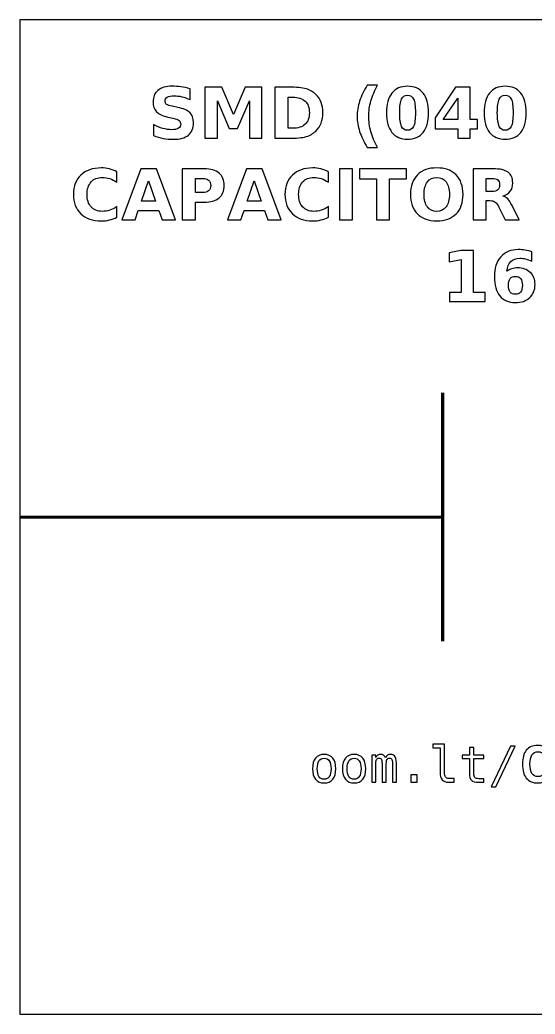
# Model space of a CAD drawing. Header units: centimetres. Extents: x -11.5 to -9.5, y -15.85 to -13.85.
# Drawn here: x -11.5 to -10.464, y -15.85 to -13.85 of the extents above; entities that cross this region are included whole.
import ezdxf

# ---------------------------------------------------------------- set-up
doc = ezdxf.new("R2010")
doc.units = ezdxf.units.CM
doc.header["$MEASUREMENT"] = 0
doc.layers.add('Layer 1', color=7, linetype='Continuous')

msp = doc.modelspace()

# ---------------------------------------------------------------- linework, layer by layer
at = {"layer": 'Layer 1', "color": 7}
msp.add_open_spline([(-11.5, -13.85), (-11.5, -13.85), (-9.5, -13.85), (-9.5, -13.85), (-9.5, -13.85), (-9.5, -13.85), (-9.5, -15.85), (-9.5, -15.85), (-9.5, -15.85), (-9.5, -15.85), (-11.5, -15.85), (-11.5, -15.85), (-11.5, -15.85), (-11.5, -15.85), (-11.5, -13.85), (-11.5, -13.85)], degree=3, knots=[0, 0, 0, 0, 0.25, 0.25, 0.25, 0.25, 0.5, 0.5, 0.5, 0.5, 0.75, 0.75, 0.75, 0.75, 1, 1, 1, 1], dxfattribs=at)
at = {"layer": 'Layer 1', "color": 250}
for points, knots in [([(-11.1578, -13.98859), (-11.1578, -13.98859), (-11.1578, -14.01034), (-11.1578, -14.01034), (-11.1578, -14.01034), (-11.16345, -14.00782), (-11.16897, -14.00592), (-11.17433, -14.00463), (-11.17433, -14.00463), (-11.17972, -14.00333), (-11.1848, -14.0027), (-11.18957, -14.0027), (-11.18957, -14.0027), (-11.1959, -14.0027), (-11.2006, -14.00357), (-11.20364, -14.00531), (-11.20364, -14.00531), (-11.20667, -14.00707), (-11.20818, -14.00978), (-11.20818, -14.01345), (-11.20818, -14.01345), (-11.20818, -14.0162), (-11.20717, -14.01836), (-11.20512, -14.01989), (-11.20512, -14.01989), (-11.20307, -14.02142), (-11.19936, -14.02276), (-11.19397, -14.02386), (-11.19397, -14.02386), (-11.19397, -14.02386), (-11.18268, -14.02612), (-11.18268, -14.02612), (-11.18268, -14.02612), (-11.17123, -14.02843), (-11.16312, -14.03191), (-11.1583, -14.03661), (-11.1583, -14.03661), (-11.15347, -14.04129), (-11.15105, -14.04795), (-11.15105, -14.05658), (-11.15105, -14.05658), (-11.15105, -14.06794), (-11.15441, -14.07638), (-11.16114, -14.08191), (-11.16114, -14.08191), (-11.16787, -14.08743), (-11.17814, -14.09021), (-11.19197, -14.09021), (-11.19197, -14.09021), (-11.19851, -14.09021), (-11.20505, -14.0896), (-11.21161, -14.08835), (-11.21161, -14.08835), (-11.21817, -14.0871), (-11.22476, -14.08527), (-11.23132, -14.08285), (-11.23132, -14.08285), (-11.23132, -14.08285), (-11.23132, -14.06046), (-11.23132, -14.06046), (-11.23132, -14.06046), (-11.22476, -14.06394), (-11.21841, -14.06657), (-11.21227, -14.06834), (-11.21227, -14.06834), (-11.20613, -14.0701), (-11.20023, -14.07099), (-11.19454, -14.07099), (-11.19454, -14.07099), (-11.18875, -14.07099), (-11.18431, -14.07003), (-11.18123, -14.0681), (-11.18123, -14.0681), (-11.17814, -14.06617), (-11.17662, -14.06342), (-11.17662, -14.05982), (-11.17662, -14.05982), (-11.17662, -14.05662), (-11.17765, -14.05413), (-11.17974, -14.05239), (-11.17974, -14.05239), (-11.18184, -14.05065), (-11.186, -14.04908), (-11.19226, -14.04771), (-11.19226, -14.04771), (-11.19226, -14.04771), (-11.20253, -14.04543), (-11.20253, -14.04543), (-11.20253, -14.04543), (-11.21281, -14.04322), (-11.22034, -14.03972), (-11.22509, -14.03489), (-11.22509, -14.03489), (-11.22984, -14.03007), (-11.23221, -14.02356), (-11.23221, -14.0154), (-11.23221, -14.0154), (-11.23221, -14.00514), (-11.2289, -13.99726), (-11.22229, -13.99176), (-11.22229, -13.99176), (-11.21568, -13.98623), (-11.20618, -13.98348), (-11.19376, -13.98348), (-11.19376, -13.98348), (-11.18812, -13.98348), (-11.18231, -13.98391), (-11.17633, -13.98475), (-11.17633, -13.98475), (-11.17036, -13.9856), (-11.16418, -13.98687), (-11.1578, -13.98859)], [0, 0, 0, 0, 0.0357143, 0.0357143, 0.0357143, 0.0357143, 0.0714286, 0.0714286, 0.0714286, 0.0714286, 0.1071429, 0.1071429, 0.1071429, 0.1071429, 0.1428571, 0.1428571, 0.1428571, 0.1428571, 0.1785714, 0.1785714, 0.1785714, 0.1785714, 0.2142857, 0.2142857, 0.2142857, 0.2142857, 0.25, 0.25, 0.25, 0.25, 0.2857143, 0.2857143, 0.2857143, 0.2857143, 0.3214286, 0.3214286, 0.3214286, 0.3214286, 0.3571429, 0.3571429, 0.3571429, 0.3571429, 0.3928571, 0.3928571, 0.3928571, 0.3928571, 0.4285714, 0.4285714, 0.4285714, 0.4285714, 0.4642857, 0.4642857, 0.4642857, 0.4642857, 0.5, 0.5, 0.5, 0.5, 0.5357143, 0.5357143, 0.5357143, 0.5357143, 0.5714286, 0.5714286, 0.5714286, 0.5714286, 0.6071429, 0.6071429, 0.6071429, 0.6071429, 0.6428571, 0.6428571, 0.6428571, 0.6428571, 0.6785714, 0.6785714, 0.6785714, 0.6785714, 0.7142857, 0.7142857, 0.7142857, 0.7142857, 0.75, 0.75, 0.75, 0.75, 0.7857143, 0.7857143, 0.7857143, 0.7857143, 0.8214286, 0.8214286, 0.8214286, 0.8214286, 0.8571429, 0.8571429, 0.8571429, 0.8571429, 0.8928571, 0.8928571, 0.8928571, 0.8928571, 0.9285714, 0.9285714, 0.9285714, 0.9285714, 0.9642857, 0.9642857, 0.9642857, 0.9642857, 1, 1, 1, 1]), ([(-11.12777, -13.98534), (-11.12777, -13.98534), (-11.09402, -13.98534), (-11.09402, -13.98534), (-11.09402, -13.98534), (-11.09402, -13.98534), (-11.07057, -14.0404), (-11.07057, -14.0404), (-11.07057, -14.0404), (-11.07057, -14.0404), (-11.04701, -13.98534), (-11.04701, -13.98534), (-11.04701, -13.98534), (-11.04701, -13.98534), (-11.01333, -13.98534), (-11.01333, -13.98534), (-11.01333, -13.98534), (-11.01333, -13.98534), (-11.01333, -14.08821), (-11.01333, -14.08821), (-11.01333, -14.08821), (-11.01333, -14.08821), (-11.0384, -14.08821), (-11.0384, -14.08821), (-11.0384, -14.08821), (-11.0384, -14.08821), (-11.0384, -14.01297), (-11.0384, -14.01297), (-11.0384, -14.01297), (-11.0384, -14.01297), (-11.06211, -14.06843), (-11.06211, -14.06843), (-11.06211, -14.06843), (-11.06211, -14.06843), (-11.07892, -14.06843), (-11.07892, -14.06843), (-11.07892, -14.06843), (-11.07892, -14.06843), (-11.10263, -14.01297), (-11.10263, -14.01297), (-11.10263, -14.01297), (-11.10263, -14.01297), (-11.10263, -14.08821), (-11.10263, -14.08821), (-11.10263, -14.08821), (-11.10263, -14.08821), (-11.12777, -14.08821), (-11.12777, -14.08821), (-11.12777, -14.08821), (-11.12777, -14.08821), (-11.12777, -13.98534), (-11.12777, -13.98534)], [0, 0, 0, 0, 0.0769231, 0.0769231, 0.0769231, 0.0769231, 0.1538462, 0.1538462, 0.1538462, 0.1538462, 0.2307692, 0.2307692, 0.2307692, 0.2307692, 0.3076923, 0.3076923, 0.3076923, 0.3076923, 0.3846154, 0.3846154, 0.3846154, 0.3846154, 0.4615385, 0.4615385, 0.4615385, 0.4615385, 0.5384615, 0.5384615, 0.5384615, 0.5384615, 0.6153846, 0.6153846, 0.6153846, 0.6153846, 0.6923077, 0.6923077, 0.6923077, 0.6923077, 0.7692308, 0.7692308, 0.7692308, 0.7692308, 0.8461538, 0.8461538, 0.8461538, 0.8461538, 0.9230769, 0.9230769, 0.9230769, 0.9230769, 1, 1, 1, 1]), ([(-10.98734, -13.98534), (-10.98734, -13.98534), (-10.95935, -13.98534), (-10.95935, -13.98534), (-10.95935, -13.98534), (-10.94374, -13.98534), (-10.93212, -13.98645), (-10.92448, -13.98868), (-10.92448, -13.98868), (-10.91683, -13.99091), (-10.91027, -13.99468), (-10.90479, -14.00002), (-10.90479, -14.00002), (-10.89997, -14.00465), (-10.8964, -14.01001), (-10.89404, -14.01608), (-10.89404, -14.01608), (-10.89172, -14.02212), (-10.89054, -14.02899), (-10.89054, -14.03668), (-10.89054, -14.03668), (-10.89054, -14.04444), (-10.89172, -14.05136), (-10.89404, -14.05745), (-10.89404, -14.05745), (-10.8964, -14.06354), (-10.89997, -14.0689), (-10.90479, -14.07353), (-10.90479, -14.07353), (-10.91032, -14.07887), (-10.91693, -14.08264), (-10.92464, -14.08487), (-10.92464, -14.08487), (-10.93236, -14.0871), (-10.94393, -14.08821), (-10.95935, -14.08821), (-10.95935, -14.08821), (-10.95935, -14.08821), (-10.98734, -14.08821), (-10.98734, -14.08821), (-10.98734, -14.08821), (-10.98734, -14.08821), (-10.98734, -13.98534), (-10.98734, -13.98534)], [0, 0, 0, 0, 0.0909091, 0.0909091, 0.0909091, 0.0909091, 0.1818182, 0.1818182, 0.1818182, 0.1818182, 0.2727273, 0.2727273, 0.2727273, 0.2727273, 0.3636364, 0.3636364, 0.3636364, 0.3636364, 0.4545455, 0.4545455, 0.4545455, 0.4545455, 0.5454545, 0.5454545, 0.5454545, 0.5454545, 0.6363636, 0.6363636, 0.6363636, 0.6363636, 0.7272727, 0.7272727, 0.7272727, 0.7272727, 0.8181818, 0.8181818, 0.8181818, 0.8181818, 0.9090909, 0.9090909, 0.9090909, 0.9090909, 1, 1, 1, 1]), ([(-10.78085, -14.10681), (-10.78085, -14.10681), (-10.80131, -14.10681), (-10.80131, -14.10681), (-10.80131, -14.10681), (-10.80834, -14.09548), (-10.81354, -14.08468), (-10.81688, -14.07445), (-10.81688, -14.07445), (-10.82024, -14.06424), (-10.82191, -14.05411), (-10.82191, -14.04404), (-10.82191, -14.04404), (-10.82191, -14.03398), (-10.82022, -14.02379), (-10.81686, -14.01349), (-10.81686, -14.01349), (-10.81347, -14.00317), (-10.8083, -13.9924), (-10.80131, -13.98113), (-10.80131, -13.98113), (-10.80131, -13.98113), (-10.78085, -13.98113), (-10.78085, -13.98113), (-10.78085, -13.98113), (-10.78673, -13.99202), (-10.79113, -14.00267), (-10.79407, -14.01307), (-10.79407, -14.01307), (-10.79701, -14.02346), (-10.79849, -14.03374), (-10.79849, -14.0439), (-10.79849, -14.0439), (-10.79849, -14.05406), (-10.79703, -14.06434), (-10.79412, -14.07478), (-10.79412, -14.07478), (-10.7912, -14.0852), (-10.78678, -14.09588), (-10.78085, -14.10681)], [0, 0, 0, 0, 0.1, 0.1, 0.1, 0.1, 0.2, 0.2, 0.2, 0.2, 0.3, 0.3, 0.3, 0.3, 0.4, 0.4, 0.4, 0.4, 0.5, 0.5, 0.5, 0.5, 0.6, 0.6, 0.6, 0.6, 0.7, 0.7, 0.7, 0.7, 0.8, 0.8, 0.8, 0.8, 0.9, 0.9, 0.9, 0.9, 1, 1, 1, 1]), ([(-10.67812, -14.03687), (-10.67812, -14.05392), (-10.68179, -14.06707), (-10.68915, -14.07633), (-10.68915, -14.07633), (-10.69649, -14.08558), (-10.70693, -14.09021), (-10.72043, -14.09021), (-10.72043, -14.09021), (-10.73398, -14.09021), (-10.74444, -14.08558), (-10.75178, -14.07633), (-10.75178, -14.07633), (-10.75914, -14.06707), (-10.76281, -14.05392), (-10.76281, -14.03687), (-10.76281, -14.03687), (-10.76281, -14.0198), (-10.75914, -14.00662), (-10.75178, -13.99736), (-10.75178, -13.99736), (-10.74444, -13.98812), (-10.73398, -13.98348), (-10.72043, -13.98348), (-10.72043, -13.98348), (-10.70693, -13.98348), (-10.69649, -13.98812), (-10.68915, -13.99736), (-10.68915, -13.99736), (-10.68179, -14.00662), (-10.67812, -14.0198), (-10.67812, -14.03687)], [0, 0, 0, 0, 0.125, 0.125, 0.125, 0.125, 0.25, 0.25, 0.25, 0.25, 0.375, 0.375, 0.375, 0.375, 0.5, 0.5, 0.5, 0.5, 0.625, 0.625, 0.625, 0.625, 0.75, 0.75, 0.75, 0.75, 0.875, 0.875, 0.875, 0.875, 1, 1, 1, 1]), ([(-10.62382, -13.98534), (-10.62382, -13.98534), (-10.59432, -13.98534), (-10.59432, -13.98534), (-10.59432, -13.98534), (-10.59432, -13.98534), (-10.59432, -14.05025), (-10.59432, -14.05025), (-10.59432, -14.05025), (-10.59432, -14.05025), (-10.57965, -14.05025), (-10.57965, -14.05025), (-10.57965, -14.05025), (-10.57965, -14.05025), (-10.57965, -14.06947), (-10.57965, -14.06947), (-10.57965, -14.06947), (-10.57965, -14.06947), (-10.59432, -14.06947), (-10.59432, -14.06947), (-10.59432, -14.06947), (-10.59432, -14.06947), (-10.59432, -14.08821), (-10.59432, -14.08821), (-10.59432, -14.08821), (-10.59432, -14.08821), (-10.61939, -14.08821), (-10.61939, -14.08821), (-10.61939, -14.08821), (-10.61939, -14.08821), (-10.61939, -14.06947), (-10.61939, -14.06947), (-10.61939, -14.06947), (-10.61939, -14.06947), (-10.66502, -14.06947), (-10.66502, -14.06947), (-10.66502, -14.06947), (-10.66502, -14.06947), (-10.66502, -14.04672), (-10.66502, -14.04672), (-10.66502, -14.04672), (-10.66502, -14.04672), (-10.62382, -13.98534), (-10.62382, -13.98534)], [0, 0, 0, 0, 0.0909091, 0.0909091, 0.0909091, 0.0909091, 0.1818182, 0.1818182, 0.1818182, 0.1818182, 0.2727273, 0.2727273, 0.2727273, 0.2727273, 0.3636364, 0.3636364, 0.3636364, 0.3636364, 0.4545455, 0.4545455, 0.4545455, 0.4545455, 0.5454545, 0.5454545, 0.5454545, 0.5454545, 0.6363636, 0.6363636, 0.6363636, 0.6363636, 0.7272727, 0.7272727, 0.7272727, 0.7272727, 0.8181818, 0.8181818, 0.8181818, 0.8181818, 0.9090909, 0.9090909, 0.9090909, 0.9090909, 1, 1, 1, 1]), ([(-10.48174, -14.03687), (-10.48174, -14.05392), (-10.48541, -14.06707), (-10.49277, -14.07633), (-10.49277, -14.07633), (-10.50011, -14.08558), (-10.51055, -14.09021), (-10.52405, -14.09021), (-10.52405, -14.09021), (-10.5376, -14.09021), (-10.54806, -14.08558), (-10.5554, -14.07633), (-10.5554, -14.07633), (-10.56276, -14.06707), (-10.56643, -14.05392), (-10.56643, -14.03687), (-10.56643, -14.03687), (-10.56643, -14.0198), (-10.56276, -14.00662), (-10.5554, -13.99736), (-10.5554, -13.99736), (-10.54806, -13.98812), (-10.5376, -13.98348), (-10.52405, -13.98348), (-10.52405, -13.98348), (-10.51055, -13.98348), (-10.50011, -13.98812), (-10.49277, -13.99736), (-10.49277, -13.99736), (-10.48541, -14.00662), (-10.48174, -14.0198), (-10.48174, -14.03687)], [0, 0, 0, 0, 0.125, 0.125, 0.125, 0.125, 0.25, 0.25, 0.25, 0.25, 0.375, 0.375, 0.375, 0.375, 0.5, 0.5, 0.5, 0.5, 0.625, 0.625, 0.625, 0.625, 0.75, 0.75, 0.75, 0.75, 0.875, 0.875, 0.875, 0.875, 1, 1, 1, 1]), ([(-10.96081, -14.0054), (-10.96081, -14.0054), (-10.96081, -14.06815), (-10.96081, -14.06815), (-10.96081, -14.06815), (-10.96081, -14.06815), (-10.95131, -14.06815), (-10.95131, -14.06815), (-10.95131, -14.06815), (-10.94047, -14.06815), (-10.93219, -14.06547), (-10.92648, -14.06008), (-10.92648, -14.06008), (-10.92076, -14.05472), (-10.91789, -14.04691), (-10.91789, -14.03668), (-10.91789, -14.03668), (-10.91789, -14.02647), (-10.92074, -14.01871), (-10.92643, -14.0134), (-10.92643, -14.0134), (-10.93212, -14.00806), (-10.94042, -14.0054), (-10.95131, -14.0054), (-10.95131, -14.0054), (-10.95131, -14.0054), (-10.96081, -14.0054), (-10.96081, -14.0054)], [0, 0, 0, 0, 0.1428571, 0.1428571, 0.1428571, 0.1428571, 0.2857143, 0.2857143, 0.2857143, 0.2857143, 0.4285714, 0.4285714, 0.4285714, 0.4285714, 0.5714286, 0.5714286, 0.5714286, 0.5714286, 0.7142857, 0.7142857, 0.7142857, 0.7142857, 0.8571429, 0.8571429, 0.8571429, 0.8571429, 1, 1, 1, 1]), ([(-10.70465, -14.03668), (-10.70465, -14.02382), (-10.70585, -14.01476), (-10.70827, -14.00949), (-10.70827, -14.00949), (-10.71067, -14.00425), (-10.71474, -14.00162), (-10.72043, -14.00162), (-10.72043, -14.00162), (-10.72612, -14.00162), (-10.73019, -14.00425), (-10.73264, -14.00949), (-10.73264, -14.00949), (-10.73506, -14.01476), (-10.73628, -14.02382), (-10.73628, -14.03668), (-10.73628, -14.03668), (-10.73628, -14.04966), (-10.73506, -14.05884), (-10.73264, -14.06415), (-10.73264, -14.06415), (-10.73019, -14.06949), (-10.72612, -14.07215), (-10.72043, -14.07215), (-10.72043, -14.07215), (-10.71479, -14.07215), (-10.71074, -14.06949), (-10.70829, -14.06415), (-10.70829, -14.06415), (-10.70587, -14.05884), (-10.70465, -14.04966), (-10.70465, -14.03668)], [0, 0, 0, 0, 0.125, 0.125, 0.125, 0.125, 0.25, 0.25, 0.25, 0.25, 0.375, 0.375, 0.375, 0.375, 0.5, 0.5, 0.5, 0.5, 0.625, 0.625, 0.625, 0.625, 0.75, 0.75, 0.75, 0.75, 0.875, 0.875, 0.875, 0.875, 1, 1, 1, 1]), ([(-10.61939, -14.00719), (-10.61939, -14.00719), (-10.64849, -14.05025), (-10.64849, -14.05025), (-10.64849, -14.05025), (-10.64849, -14.05025), (-10.61939, -14.05025), (-10.61939, -14.05025), (-10.61939, -14.05025), (-10.61939, -14.05025), (-10.61939, -14.00719), (-10.61939, -14.00719)], [0, 0, 0, 0, 0.3333333, 0.3333333, 0.3333333, 0.3333333, 0.6666667, 0.6666667, 0.6666667, 0.6666667, 1, 1, 1, 1]), ([(-10.50827, -14.03668), (-10.50827, -14.02382), (-10.50947, -14.01476), (-10.51189, -14.00949), (-10.51189, -14.00949), (-10.51429, -14.00425), (-10.51836, -14.00162), (-10.52405, -14.00162), (-10.52405, -14.00162), (-10.52974, -14.00162), (-10.53381, -14.00425), (-10.53626, -14.00949), (-10.53626, -14.00949), (-10.53868, -14.01476), (-10.5399, -14.02382), (-10.5399, -14.03668), (-10.5399, -14.03668), (-10.5399, -14.04966), (-10.53868, -14.05884), (-10.53626, -14.06415), (-10.53626, -14.06415), (-10.53381, -14.06949), (-10.52974, -14.07215), (-10.52405, -14.07215), (-10.52405, -14.07215), (-10.51841, -14.07215), (-10.51436, -14.06949), (-10.51191, -14.06415), (-10.51191, -14.06415), (-10.50949, -14.05884), (-10.50827, -14.04966), (-10.50827, -14.03668)], [0, 0, 0, 0, 0.125, 0.125, 0.125, 0.125, 0.25, 0.25, 0.25, 0.25, 0.375, 0.375, 0.375, 0.375, 0.5, 0.5, 0.5, 0.5, 0.625, 0.625, 0.625, 0.625, 0.75, 0.75, 0.75, 0.75, 0.875, 0.875, 0.875, 0.875, 1, 1, 1, 1]), ([(-11.30482, -14.24682), (-11.30968, -14.24933), (-11.31476, -14.25124), (-11.32006, -14.25253), (-11.32006, -14.25253), (-11.32532, -14.25382), (-11.33085, -14.25446), (-11.33659, -14.25446), (-11.33659, -14.25446), (-11.35371, -14.25446), (-11.36728, -14.24966), (-11.3773, -14.24009), (-11.3773, -14.24009), (-11.38732, -14.23052), (-11.39233, -14.21754), (-11.39233, -14.20112), (-11.39233, -14.20112), (-11.39233, -14.18468), (-11.38732, -14.17167), (-11.3773, -14.1621), (-11.3773, -14.1621), (-11.36728, -14.15253), (-11.35371, -14.14773), (-11.33659, -14.14773), (-11.33659, -14.14773), (-11.33085, -14.14773), (-11.32532, -14.14837), (-11.32006, -14.14966), (-11.32006, -14.14966), (-11.31476, -14.15095), (-11.30968, -14.15286), (-11.30482, -14.15538), (-11.30482, -14.15538), (-11.30482, -14.15538), (-11.30482, -14.17666), (-11.30482, -14.17666), (-11.30482, -14.17666), (-11.30973, -14.1733), (-11.31458, -14.17085), (-11.31935, -14.1693), (-11.31935, -14.1693), (-11.32412, -14.16772), (-11.32916, -14.16695), (-11.33445, -14.16695), (-11.33445, -14.16695), (-11.3439, -14.16695), (-11.35136, -14.16998), (-11.35677, -14.17605), (-11.35677, -14.17605), (-11.3622, -14.18212), (-11.36491, -14.19047), (-11.36491, -14.20112), (-11.36491, -14.20112), (-11.36491, -14.21175), (-11.3622, -14.22008), (-11.35677, -14.22614), (-11.35677, -14.22614), (-11.35136, -14.23221), (-11.3439, -14.23524), (-11.33445, -14.23524), (-11.33445, -14.23524), (-11.32916, -14.23524), (-11.32412, -14.23447), (-11.31935, -14.23289), (-11.31935, -14.23289), (-11.31458, -14.23134), (-11.30973, -14.22889), (-11.30482, -14.22553), (-11.30482, -14.22553), (-11.30482, -14.22553), (-11.30482, -14.24682), (-11.30482, -14.24682)], [0, 0, 0, 0, 0.0555556, 0.0555556, 0.0555556, 0.0555556, 0.1111111, 0.1111111, 0.1111111, 0.1111111, 0.1666667, 0.1666667, 0.1666667, 0.1666667, 0.2222222, 0.2222222, 0.2222222, 0.2222222, 0.2777778, 0.2777778, 0.2777778, 0.2777778, 0.3333333, 0.3333333, 0.3333333, 0.3333333, 0.3888889, 0.3888889, 0.3888889, 0.3888889, 0.4444444, 0.4444444, 0.4444444, 0.4444444, 0.5, 0.5, 0.5, 0.5, 0.5555556, 0.5555556, 0.5555556, 0.5555556, 0.6111111, 0.6111111, 0.6111111, 0.6111111, 0.6666667, 0.6666667, 0.6666667, 0.6666667, 0.7222222, 0.7222222, 0.7222222, 0.7222222, 0.7777778, 0.7777778, 0.7777778, 0.7777778, 0.8333333, 0.8333333, 0.8333333, 0.8333333, 0.8888889, 0.8888889, 0.8888889, 0.8888889, 0.9444444, 0.9444444, 0.9444444, 0.9444444, 1, 1, 1, 1]), ([(-11.22043, -14.23374), (-11.22043, -14.23374), (-11.26192, -14.23374), (-11.26192, -14.23374), (-11.26192, -14.23374), (-11.26192, -14.23374), (-11.26846, -14.25246), (-11.26846, -14.25246), (-11.26846, -14.25246), (-11.26846, -14.25246), (-11.29513, -14.25246), (-11.29513, -14.25246), (-11.29513, -14.25246), (-11.29513, -14.25246), (-11.25703, -14.14959), (-11.25703, -14.14959), (-11.25703, -14.14959), (-11.25703, -14.14959), (-11.2254, -14.14959), (-11.2254, -14.14959), (-11.2254, -14.14959), (-11.2254, -14.14959), (-11.1873, -14.25246), (-11.1873, -14.25246), (-11.1873, -14.25246), (-11.1873, -14.25246), (-11.21397, -14.25246), (-11.21397, -14.25246), (-11.21397, -14.25246), (-11.21397, -14.25246), (-11.22043, -14.23374), (-11.22043, -14.23374)], [0, 0, 0, 0, 0.125, 0.125, 0.125, 0.125, 0.25, 0.25, 0.25, 0.25, 0.375, 0.375, 0.375, 0.375, 0.5, 0.5, 0.5, 0.5, 0.625, 0.625, 0.625, 0.625, 0.75, 0.75, 0.75, 0.75, 0.875, 0.875, 0.875, 0.875, 1, 1, 1, 1]), ([(-11.17363, -14.14959), (-11.17363, -14.14959), (-11.12961, -14.14959), (-11.12961, -14.14959), (-11.12961, -14.14959), (-11.11651, -14.14959), (-11.10646, -14.15251), (-11.09945, -14.15832), (-11.09945, -14.15832), (-11.09245, -14.16413), (-11.08894, -14.1724), (-11.08894, -14.18315), (-11.08894, -14.18315), (-11.08894, -14.19392), (-11.09245, -14.20222), (-11.09945, -14.20803), (-11.09945, -14.20803), (-11.10646, -14.21384), (-11.11651, -14.21676), (-11.12961, -14.21676), (-11.12961, -14.21676), (-11.12961, -14.21676), (-11.1471, -14.21676), (-11.1471, -14.21676), (-11.1471, -14.21676), (-11.1471, -14.21676), (-11.1471, -14.25246), (-11.1471, -14.25246), (-11.1471, -14.25246), (-11.1471, -14.25246), (-11.17363, -14.25246), (-11.17363, -14.25246), (-11.17363, -14.25246), (-11.17363, -14.25246), (-11.17363, -14.14959), (-11.17363, -14.14959)], [0, 0, 0, 0, 0.1111111, 0.1111111, 0.1111111, 0.1111111, 0.2222222, 0.2222222, 0.2222222, 0.2222222, 0.3333333, 0.3333333, 0.3333333, 0.3333333, 0.4444444, 0.4444444, 0.4444444, 0.4444444, 0.5555556, 0.5555556, 0.5555556, 0.5555556, 0.6666667, 0.6666667, 0.6666667, 0.6666667, 0.7777778, 0.7777778, 0.7777778, 0.7777778, 0.8888889, 0.8888889, 0.8888889, 0.8888889, 1, 1, 1, 1]), ([(-11.0078, -14.23374), (-11.0078, -14.23374), (-11.04929, -14.23374), (-11.04929, -14.23374), (-11.04929, -14.23374), (-11.04929, -14.23374), (-11.05583, -14.25246), (-11.05583, -14.25246), (-11.05583, -14.25246), (-11.05583, -14.25246), (-11.0825, -14.25246), (-11.0825, -14.25246), (-11.0825, -14.25246), (-11.0825, -14.25246), (-11.0444, -14.14959), (-11.0444, -14.14959), (-11.0444, -14.14959), (-11.0444, -14.14959), (-11.01277, -14.14959), (-11.01277, -14.14959), (-11.01277, -14.14959), (-11.01277, -14.14959), (-10.97467, -14.25246), (-10.97467, -14.25246), (-10.97467, -14.25246), (-10.97467, -14.25246), (-11.00134, -14.25246), (-11.00134, -14.25246), (-11.00134, -14.25246), (-11.00134, -14.25246), (-11.0078, -14.23374), (-11.0078, -14.23374)], [0, 0, 0, 0, 0.125, 0.125, 0.125, 0.125, 0.25, 0.25, 0.25, 0.25, 0.375, 0.375, 0.375, 0.375, 0.5, 0.5, 0.5, 0.5, 0.625, 0.625, 0.625, 0.625, 0.75, 0.75, 0.75, 0.75, 0.875, 0.875, 0.875, 0.875, 1, 1, 1, 1]), ([(-10.87942, -14.24682), (-10.88428, -14.24933), (-10.88936, -14.25124), (-10.89466, -14.25253), (-10.89466, -14.25253), (-10.89992, -14.25382), (-10.90545, -14.25446), (-10.91119, -14.25446), (-10.91119, -14.25446), (-10.92831, -14.25446), (-10.94188, -14.24966), (-10.9519, -14.24009), (-10.9519, -14.24009), (-10.96192, -14.23052), (-10.96693, -14.21754), (-10.96693, -14.20112), (-10.96693, -14.20112), (-10.96693, -14.18468), (-10.96192, -14.17167), (-10.9519, -14.1621), (-10.9519, -14.1621), (-10.94188, -14.15253), (-10.92831, -14.14773), (-10.91119, -14.14773), (-10.91119, -14.14773), (-10.90545, -14.14773), (-10.89992, -14.14837), (-10.89466, -14.14966), (-10.89466, -14.14966), (-10.88936, -14.15095), (-10.88428, -14.15286), (-10.87942, -14.15538), (-10.87942, -14.15538), (-10.87942, -14.15538), (-10.87942, -14.17666), (-10.87942, -14.17666), (-10.87942, -14.17666), (-10.88433, -14.1733), (-10.88918, -14.17085), (-10.89395, -14.1693), (-10.89395, -14.1693), (-10.89872, -14.16772), (-10.90376, -14.16695), (-10.90905, -14.16695), (-10.90905, -14.16695), (-10.9185, -14.16695), (-10.92596, -14.16998), (-10.93137, -14.17605), (-10.93137, -14.17605), (-10.9368, -14.18212), (-10.93951, -14.19047), (-10.93951, -14.20112), (-10.93951, -14.20112), (-10.93951, -14.21175), (-10.9368, -14.22008), (-10.93137, -14.22614), (-10.93137, -14.22614), (-10.92596, -14.23221), (-10.9185, -14.23524), (-10.90905, -14.23524), (-10.90905, -14.23524), (-10.90376, -14.23524), (-10.89872, -14.23447), (-10.89395, -14.23289), (-10.89395, -14.23289), (-10.88918, -14.23134), (-10.88433, -14.22889), (-10.87942, -14.22553), (-10.87942, -14.22553), (-10.87942, -14.22553), (-10.87942, -14.24682), (-10.87942, -14.24682)], [0, 0, 0, 0, 0.0555556, 0.0555556, 0.0555556, 0.0555556, 0.1111111, 0.1111111, 0.1111111, 0.1111111, 0.1666667, 0.1666667, 0.1666667, 0.1666667, 0.2222222, 0.2222222, 0.2222222, 0.2222222, 0.2777778, 0.2777778, 0.2777778, 0.2777778, 0.3333333, 0.3333333, 0.3333333, 0.3333333, 0.3888889, 0.3888889, 0.3888889, 0.3888889, 0.4444444, 0.4444444, 0.4444444, 0.4444444, 0.5, 0.5, 0.5, 0.5, 0.5555556, 0.5555556, 0.5555556, 0.5555556, 0.6111111, 0.6111111, 0.6111111, 0.6111111, 0.6666667, 0.6666667, 0.6666667, 0.6666667, 0.7222222, 0.7222222, 0.7222222, 0.7222222, 0.7777778, 0.7777778, 0.7777778, 0.7777778, 0.8333333, 0.8333333, 0.8333333, 0.8333333, 0.8888889, 0.8888889, 0.8888889, 0.8888889, 0.9444444, 0.9444444, 0.9444444, 0.9444444, 1, 1, 1, 1]), ([(-10.85745, -14.14959), (-10.85745, -14.14959), (-10.83092, -14.14959), (-10.83092, -14.14959), (-10.83092, -14.14959), (-10.83092, -14.14959), (-10.83092, -14.25246), (-10.83092, -14.25246), (-10.83092, -14.25246), (-10.83092, -14.25246), (-10.85745, -14.25246), (-10.85745, -14.25246), (-10.85745, -14.25246), (-10.85745, -14.25246), (-10.85745, -14.14959), (-10.85745, -14.14959)], [0, 0, 0, 0, 0.25, 0.25, 0.25, 0.25, 0.5, 0.5, 0.5, 0.5, 0.75, 0.75, 0.75, 0.75, 1, 1, 1, 1]), ([(-10.81724, -14.14959), (-10.81724, -14.14959), (-10.72244, -14.14959), (-10.72244, -14.14959), (-10.72244, -14.14959), (-10.72244, -14.14959), (-10.72244, -14.16965), (-10.72244, -14.16965), (-10.72244, -14.16965), (-10.72244, -14.16965), (-10.75654, -14.16965), (-10.75654, -14.16965), (-10.75654, -14.16965), (-10.75654, -14.16965), (-10.75654, -14.25246), (-10.75654, -14.25246), (-10.75654, -14.25246), (-10.75654, -14.25246), (-10.78307, -14.25246), (-10.78307, -14.25246), (-10.78307, -14.25246), (-10.78307, -14.25246), (-10.78307, -14.16965), (-10.78307, -14.16965), (-10.78307, -14.16965), (-10.78307, -14.16965), (-10.81724, -14.16965), (-10.81724, -14.16965), (-10.81724, -14.16965), (-10.81724, -14.16965), (-10.81724, -14.14959), (-10.81724, -14.14959)], [0, 0, 0, 0, 0.125, 0.125, 0.125, 0.125, 0.25, 0.25, 0.25, 0.25, 0.375, 0.375, 0.375, 0.375, 0.5, 0.5, 0.5, 0.5, 0.625, 0.625, 0.625, 0.625, 0.75, 0.75, 0.75, 0.75, 0.875, 0.875, 0.875, 0.875, 1, 1, 1, 1]), ([(-10.66171, -14.14773), (-10.64518, -14.14773), (-10.63222, -14.15246), (-10.62286, -14.16194), (-10.62286, -14.16194), (-10.61348, -14.17139), (-10.6088, -14.18444), (-10.6088, -14.20112), (-10.6088, -14.20112), (-10.6088, -14.21775), (-10.61348, -14.2308), (-10.62286, -14.24025), (-10.62286, -14.24025), (-10.63222, -14.24973), (-10.64518, -14.25446), (-10.66171, -14.25446), (-10.66171, -14.25446), (-10.6782, -14.25446), (-10.69113, -14.24973), (-10.70054, -14.24025), (-10.70054, -14.24025), (-10.70992, -14.2308), (-10.71463, -14.21775), (-10.71463, -14.20112), (-10.71463, -14.20112), (-10.71463, -14.18444), (-10.70992, -14.17139), (-10.70054, -14.16194), (-10.70054, -14.16194), (-10.69113, -14.15246), (-10.6782, -14.14773), (-10.66171, -14.14773)], [0, 0, 0, 0, 0.125, 0.125, 0.125, 0.125, 0.25, 0.25, 0.25, 0.25, 0.375, 0.375, 0.375, 0.375, 0.5, 0.5, 0.5, 0.5, 0.625, 0.625, 0.625, 0.625, 0.75, 0.75, 0.75, 0.75, 0.875, 0.875, 0.875, 0.875, 1, 1, 1, 1]), ([(-10.5622, -14.21354), (-10.5622, -14.21354), (-10.5622, -14.25246), (-10.5622, -14.25246), (-10.5622, -14.25246), (-10.5622, -14.25246), (-10.58873, -14.25246), (-10.58873, -14.25246), (-10.58873, -14.25246), (-10.58873, -14.25246), (-10.58873, -14.14959), (-10.58873, -14.14959), (-10.58873, -14.14959), (-10.58873, -14.14959), (-10.54821, -14.14959), (-10.54821, -14.14959), (-10.54821, -14.14959), (-10.53466, -14.14959), (-10.52471, -14.15187), (-10.51841, -14.15641), (-10.51841, -14.15641), (-10.51209, -14.16095), (-10.50893, -14.16815), (-10.50893, -14.17798), (-10.50893, -14.17798), (-10.50893, -14.18477), (-10.51058, -14.19037), (-10.51385, -14.19472), (-10.51385, -14.19472), (-10.51714, -14.1991), (-10.5221, -14.20232), (-10.52871, -14.20437), (-10.52871, -14.20437), (-10.52509, -14.20521), (-10.52182, -14.20707), (-10.51895, -14.20999), (-10.51895, -14.20999), (-10.51608, -14.2129), (-10.51319, -14.21732), (-10.51025, -14.22325), (-10.51025, -14.22325), (-10.51025, -14.22325), (-10.49583, -14.25246), (-10.49583, -14.25246), (-10.49583, -14.25246), (-10.49583, -14.25246), (-10.5241, -14.25246), (-10.5241, -14.25246), (-10.5241, -14.25246), (-10.5241, -14.25246), (-10.53664, -14.2269), (-10.53664, -14.2269), (-10.53664, -14.2269), (-10.53915, -14.22177), (-10.54172, -14.21824), (-10.54433, -14.21636), (-10.54433, -14.21636), (-10.54692, -14.21448), (-10.55037, -14.21354), (-10.5547, -14.21354), (-10.5547, -14.21354), (-10.5547, -14.21354), (-10.5622, -14.21354), (-10.5622, -14.21354)], [0, 0, 0, 0, 0.0625, 0.0625, 0.0625, 0.0625, 0.125, 0.125, 0.125, 0.125, 0.1875, 0.1875, 0.1875, 0.1875, 0.25, 0.25, 0.25, 0.25, 0.3125, 0.3125, 0.3125, 0.3125, 0.375, 0.375, 0.375, 0.375, 0.4375, 0.4375, 0.4375, 0.4375, 0.5, 0.5, 0.5, 0.5, 0.5625, 0.5625, 0.5625, 0.5625, 0.625, 0.625, 0.625, 0.625, 0.6875, 0.6875, 0.6875, 0.6875, 0.75, 0.75, 0.75, 0.75, 0.8125, 0.8125, 0.8125, 0.8125, 0.875, 0.875, 0.875, 0.875, 0.9375, 0.9375, 0.9375, 0.9375, 1, 1, 1, 1]), ([(-11.25531, -14.21464), (-11.25531, -14.21464), (-11.22711, -14.21464), (-11.22711, -14.21464), (-11.22711, -14.21464), (-11.22711, -14.21464), (-11.24118, -14.17372), (-11.24118, -14.17372), (-11.24118, -14.17372), (-11.24118, -14.17372), (-11.25531, -14.21464), (-11.25531, -14.21464)], [0, 0, 0, 0, 0.3333333, 0.3333333, 0.3333333, 0.3333333, 0.6666667, 0.6666667, 0.6666667, 0.6666667, 1, 1, 1, 1]), ([(-11.1471, -14.16881), (-11.1471, -14.16881), (-11.1471, -14.19754), (-11.1471, -14.19754), (-11.1471, -14.19754), (-11.1471, -14.19754), (-11.13243, -14.19754), (-11.13243, -14.19754), (-11.13243, -14.19754), (-11.12728, -14.19754), (-11.1233, -14.1963), (-11.1205, -14.19378), (-11.1205, -14.19378), (-11.1177, -14.19129), (-11.11629, -14.18774), (-11.11629, -14.18315), (-11.11629, -14.18315), (-11.11629, -14.17854), (-11.1177, -14.17501), (-11.1205, -14.17252), (-11.1205, -14.17252), (-11.1233, -14.17005), (-11.12728, -14.16881), (-11.13243, -14.16881), (-11.13243, -14.16881), (-11.13243, -14.16881), (-11.1471, -14.16881), (-11.1471, -14.16881)], [0, 0, 0, 0, 0.1428571, 0.1428571, 0.1428571, 0.1428571, 0.2857143, 0.2857143, 0.2857143, 0.2857143, 0.4285714, 0.4285714, 0.4285714, 0.4285714, 0.5714286, 0.5714286, 0.5714286, 0.5714286, 0.7142857, 0.7142857, 0.7142857, 0.7142857, 0.8571429, 0.8571429, 0.8571429, 0.8571429, 1, 1, 1, 1]), ([(-11.04268, -14.21464), (-11.04268, -14.21464), (-11.01448, -14.21464), (-11.01448, -14.21464), (-11.01448, -14.21464), (-11.01448, -14.21464), (-11.02855, -14.17372), (-11.02855, -14.17372), (-11.02855, -14.17372), (-11.02855, -14.17372), (-11.04268, -14.21464), (-11.04268, -14.21464)], [0, 0, 0, 0, 0.3333333, 0.3333333, 0.3333333, 0.3333333, 0.6666667, 0.6666667, 0.6666667, 0.6666667, 1, 1, 1, 1]), ([(-10.66171, -14.16695), (-10.6698, -14.16695), (-10.67606, -14.16993), (-10.68053, -14.17591), (-10.68053, -14.17591), (-10.68497, -14.18188), (-10.68721, -14.19028), (-10.68721, -14.20112), (-10.68721, -14.20112), (-10.68721, -14.21194), (-10.68497, -14.22031), (-10.68053, -14.22628), (-10.68053, -14.22628), (-10.67606, -14.23226), (-10.6698, -14.23524), (-10.66171, -14.23524), (-10.66171, -14.23524), (-10.65357, -14.23524), (-10.6473, -14.23226), (-10.64283, -14.22628), (-10.64283, -14.22628), (-10.63838, -14.22031), (-10.63615, -14.21194), (-10.63615, -14.20112), (-10.63615, -14.20112), (-10.63615, -14.19028), (-10.63838, -14.18188), (-10.64283, -14.17591), (-10.64283, -14.17591), (-10.6473, -14.16993), (-10.65357, -14.16695), (-10.66171, -14.16695)], [0, 0, 0, 0, 0.125, 0.125, 0.125, 0.125, 0.25, 0.25, 0.25, 0.25, 0.375, 0.375, 0.375, 0.375, 0.5, 0.5, 0.5, 0.5, 0.625, 0.625, 0.625, 0.625, 0.75, 0.75, 0.75, 0.75, 0.875, 0.875, 0.875, 0.875, 1, 1, 1, 1]), ([(-10.55103, -14.19522), (-10.54548, -14.19522), (-10.54148, -14.19418), (-10.53908, -14.19211), (-10.53908, -14.19211), (-10.53666, -14.19004), (-10.53546, -14.18663), (-10.53546, -14.1819), (-10.53546, -14.1819), (-10.53546, -14.17722), (-10.53666, -14.17386), (-10.53908, -14.17184), (-10.53908, -14.17184), (-10.54148, -14.16982), (-10.54548, -14.16881), (-10.55103, -14.16881), (-10.55103, -14.16881), (-10.55103, -14.16881), (-10.5622, -14.16881), (-10.5622, -14.16881), (-10.5622, -14.16881), (-10.5622, -14.16881), (-10.5622, -14.19522), (-10.5622, -14.19522), (-10.5622, -14.19522), (-10.5622, -14.19522), (-10.55103, -14.19522), (-10.55103, -14.19522)], [0, 0, 0, 0, 0.1428571, 0.1428571, 0.1428571, 0.1428571, 0.2857143, 0.2857143, 0.2857143, 0.2857143, 0.4285714, 0.4285714, 0.4285714, 0.4285714, 0.5714286, 0.5714286, 0.5714286, 0.5714286, 0.7142857, 0.7142857, 0.7142857, 0.7142857, 0.8571429, 0.8571429, 0.8571429, 0.8571429, 1, 1, 1, 1]), ([(-10.63627, -14.39839), (-10.63627, -14.39839), (-10.61284, -14.39839), (-10.61284, -14.39839), (-10.61284, -14.39839), (-10.61284, -14.39839), (-10.61284, -14.3319), (-10.61284, -14.3319), (-10.61284, -14.3319), (-10.61284, -14.3319), (-10.63688, -14.33687), (-10.63688, -14.33687), (-10.63688, -14.33687), (-10.63688, -14.33687), (-10.63688, -14.3188), (-10.63688, -14.3188), (-10.63688, -14.3188), (-10.63688, -14.3188), (-10.61298, -14.31384), (-10.61298, -14.31384), (-10.61298, -14.31384), (-10.61298, -14.31384), (-10.58777, -14.31384), (-10.58777, -14.31384), (-10.58777, -14.31384), (-10.58777, -14.31384), (-10.58777, -14.39839), (-10.58777, -14.39839), (-10.58777, -14.39839), (-10.58777, -14.39839), (-10.56435, -14.39839), (-10.56435, -14.39839), (-10.56435, -14.39839), (-10.56435, -14.39839), (-10.56435, -14.41671), (-10.56435, -14.41671), (-10.56435, -14.41671), (-10.56435, -14.41671), (-10.63627, -14.41671), (-10.63627, -14.41671), (-10.63627, -14.41671), (-10.63627, -14.41671), (-10.63627, -14.39839), (-10.63627, -14.39839)], [0, 0, 0, 0, 0.0909091, 0.0909091, 0.0909091, 0.0909091, 0.1818182, 0.1818182, 0.1818182, 0.1818182, 0.2727273, 0.2727273, 0.2727273, 0.2727273, 0.3636364, 0.3636364, 0.3636364, 0.3636364, 0.4545455, 0.4545455, 0.4545455, 0.4545455, 0.5454545, 0.5454545, 0.5454545, 0.5454545, 0.6363636, 0.6363636, 0.6363636, 0.6363636, 0.7272727, 0.7272727, 0.7272727, 0.7272727, 0.8181818, 0.8181818, 0.8181818, 0.8181818, 0.9090909, 0.9090909, 0.9090909, 0.9090909, 1, 1, 1, 1]), ([(-10.47077, -14.31652), (-10.47077, -14.31652), (-10.47077, -14.33555), (-10.47077, -14.33555), (-10.47077, -14.33555), (-10.47514, -14.33348), (-10.47923, -14.33195), (-10.48309, -14.33096), (-10.48309, -14.33096), (-10.48695, -14.32997), (-10.49073, -14.32948), (-10.4944, -14.32948), (-10.4944, -14.32948), (-10.50231, -14.32948), (-10.50844, -14.33167), (-10.51286, -14.33607), (-10.51286, -14.33607), (-10.51726, -14.34044), (-10.51985, -14.34695), (-10.52058, -14.35559), (-10.52058, -14.35559), (-10.51755, -14.35335), (-10.51425, -14.35166), (-10.51072, -14.35053), (-10.51072, -14.35053), (-10.5072, -14.3494), (-10.50334, -14.34884), (-10.49915, -14.34884), (-10.49915, -14.34884), (-10.48864, -14.34884), (-10.48015, -14.35192), (-10.47371, -14.35808), (-10.47371, -14.35808), (-10.46724, -14.36422), (-10.46402, -14.37228), (-10.46402, -14.38226), (-10.46402, -14.38226), (-10.46402, -14.39329), (-10.46762, -14.40211), (-10.47484, -14.40876), (-10.47484, -14.40876), (-10.48203, -14.41539), (-10.49172, -14.41871), (-10.50383, -14.41871), (-10.50383, -14.41871), (-10.51719, -14.41871), (-10.52754, -14.41419), (-10.53488, -14.40516), (-10.53488, -14.40516), (-10.54219, -14.39615), (-10.54586, -14.38334), (-10.54586, -14.36676), (-10.54586, -14.36676), (-10.54586, -14.34978), (-10.54158, -14.33642), (-10.53302, -14.32671), (-10.53302, -14.32671), (-10.52444, -14.31699), (-10.5127, -14.31212), (-10.49777, -14.31212), (-10.49777, -14.31212), (-10.49304, -14.31212), (-10.48845, -14.3125), (-10.48398, -14.31323), (-10.48398, -14.31323), (-10.47954, -14.31396), (-10.47514, -14.31506), (-10.47077, -14.31652)], [0, 0, 0, 0, 0.0588235, 0.0588235, 0.0588235, 0.0588235, 0.1176471, 0.1176471, 0.1176471, 0.1176471, 0.1764706, 0.1764706, 0.1764706, 0.1764706, 0.2352941, 0.2352941, 0.2352941, 0.2352941, 0.2941176, 0.2941176, 0.2941176, 0.2941176, 0.3529412, 0.3529412, 0.3529412, 0.3529412, 0.4117647, 0.4117647, 0.4117647, 0.4117647, 0.4705882, 0.4705882, 0.4705882, 0.4705882, 0.5294118, 0.5294118, 0.5294118, 0.5294118, 0.5882353, 0.5882353, 0.5882353, 0.5882353, 0.6470588, 0.6470588, 0.6470588, 0.6470588, 0.7058824, 0.7058824, 0.7058824, 0.7058824, 0.7647059, 0.7647059, 0.7647059, 0.7647059, 0.8235294, 0.8235294, 0.8235294, 0.8235294, 0.8823529, 0.8823529, 0.8823529, 0.8823529, 0.9411765, 0.9411765, 0.9411765, 0.9411765, 1, 1, 1, 1]), ([(-10.50355, -14.36593), (-10.50821, -14.36593), (-10.51169, -14.36744), (-10.51399, -14.37045), (-10.51399, -14.37045), (-10.51632, -14.37346), (-10.51747, -14.37798), (-10.51747, -14.38397), (-10.51747, -14.38397), (-10.51747, -14.38999), (-10.51632, -14.39451), (-10.51399, -14.39752), (-10.51399, -14.39752), (-10.51169, -14.40053), (-10.50821, -14.40203), (-10.50355, -14.40203), (-10.50355, -14.40203), (-10.49887, -14.40203), (-10.49537, -14.40053), (-10.49306, -14.39752), (-10.49306, -14.39752), (-10.49073, -14.39451), (-10.48958, -14.38999), (-10.48958, -14.38397), (-10.48958, -14.38397), (-10.48958, -14.37798), (-10.49073, -14.37346), (-10.49306, -14.37045), (-10.49306, -14.37045), (-10.49537, -14.36744), (-10.49887, -14.36593), (-10.50355, -14.36593)], [0, 0, 0, 0, 0.125, 0.125, 0.125, 0.125, 0.25, 0.25, 0.25, 0.25, 0.375, 0.375, 0.375, 0.375, 0.5, 0.5, 0.5, 0.5, 0.625, 0.625, 0.625, 0.625, 0.75, 0.75, 0.75, 0.75, 0.875, 0.875, 0.875, 0.875, 1, 1, 1, 1]), ([(-10.64619, -15.3638), (-10.64619, -15.36784), (-10.64545, -15.37087), (-10.64397, -15.37292), (-10.64397, -15.37292), (-10.64249, -15.37497), (-10.6403, -15.376), (-10.6374, -15.376), (-10.6374, -15.376), (-10.6374, -15.376), (-10.6269, -15.376), (-10.6269, -15.376), (-10.6269, -15.376), (-10.6269, -15.376), (-10.6269, -15.38362), (-10.6269, -15.38362), (-10.6269, -15.38362), (-10.6269, -15.38362), (-10.63827, -15.38362), (-10.63827, -15.38362), (-10.63827, -15.38362), (-10.64365, -15.38362), (-10.6478, -15.38189), (-10.65075, -15.37844), (-10.65075, -15.37844), (-10.6537, -15.37499), (-10.65517, -15.3701), (-10.65517, -15.3638), (-10.65517, -15.3638), (-10.65517, -15.3638), (-10.65517, -15.31413), (-10.65517, -15.31413), (-10.65517, -15.31413), (-10.65517, -15.31413), (-10.66957, -15.31413), (-10.66957, -15.31413), (-10.66957, -15.31413), (-10.66957, -15.31413), (-10.66957, -15.3071), (-10.66957, -15.3071), (-10.66957, -15.3071), (-10.66957, -15.3071), (-10.64619, -15.3071), (-10.64619, -15.3071), (-10.64619, -15.3071), (-10.64619, -15.3071), (-10.64619, -15.3638), (-10.64619, -15.3638)], [0, 0, 0, 0, 0.0833333, 0.0833333, 0.0833333, 0.0833333, 0.1666667, 0.1666667, 0.1666667, 0.1666667, 0.25, 0.25, 0.25, 0.25, 0.3333333, 0.3333333, 0.3333333, 0.3333333, 0.4166667, 0.4166667, 0.4166667, 0.4166667, 0.5, 0.5, 0.5, 0.5, 0.5833333, 0.5833333, 0.5833333, 0.5833333, 0.6666667, 0.6666667, 0.6666667, 0.6666667, 0.75, 0.75, 0.75, 0.75, 0.8333333, 0.8333333, 0.8333333, 0.8333333, 0.9166667, 0.9166667, 0.9166667, 0.9166667, 1, 1, 1, 1]), ([(-10.58719, -15.3134), (-10.58719, -15.3134), (-10.58719, -15.32893), (-10.58719, -15.32893), (-10.58719, -15.32893), (-10.58719, -15.32893), (-10.56677, -15.32893), (-10.56677, -15.32893), (-10.56677, -15.32893), (-10.56677, -15.32893), (-10.56677, -15.33592), (-10.56677, -15.33592), (-10.56677, -15.33592), (-10.56677, -15.33592), (-10.58719, -15.33592), (-10.58719, -15.33592), (-10.58719, -15.33592), (-10.58719, -15.33592), (-10.58719, -15.3656), (-10.58719, -15.3656), (-10.58719, -15.3656), (-10.58719, -15.36964), (-10.58643, -15.37245), (-10.58489, -15.37404), (-10.58489, -15.37404), (-10.58336, -15.37564), (-10.58069, -15.37644), (-10.57689, -15.37644), (-10.57689, -15.37644), (-10.57689, -15.37644), (-10.56677, -15.37644), (-10.56677, -15.37644), (-10.56677, -15.37644), (-10.56677, -15.37644), (-10.56677, -15.38362), (-10.56677, -15.38362), (-10.56677, -15.38362), (-10.56677, -15.38362), (-10.57776, -15.38362), (-10.57776, -15.38362), (-10.57776, -15.38362), (-10.58451, -15.38362), (-10.58926, -15.38227), (-10.59203, -15.37957), (-10.59203, -15.37957), (-10.59479, -15.37687), (-10.59618, -15.3722), (-10.59618, -15.3656), (-10.59618, -15.3656), (-10.59618, -15.3656), (-10.59618, -15.33592), (-10.59618, -15.33592), (-10.59618, -15.33592), (-10.59618, -15.33592), (-10.61078, -15.33592), (-10.61078, -15.33592), (-10.61078, -15.33592), (-10.61078, -15.33592), (-10.61078, -15.32893), (-10.61078, -15.32893), (-10.61078, -15.32893), (-10.61078, -15.32893), (-10.59618, -15.32893), (-10.59618, -15.32893), (-10.59618, -15.32893), (-10.59618, -15.32893), (-10.59618, -15.3134), (-10.59618, -15.3134), (-10.59618, -15.3134), (-10.59618, -15.3134), (-10.58719, -15.3134), (-10.58719, -15.3134)], [0, 0, 0, 0, 0.0555556, 0.0555556, 0.0555556, 0.0555556, 0.1111111, 0.1111111, 0.1111111, 0.1111111, 0.1666667, 0.1666667, 0.1666667, 0.1666667, 0.2222222, 0.2222222, 0.2222222, 0.2222222, 0.2777778, 0.2777778, 0.2777778, 0.2777778, 0.3333333, 0.3333333, 0.3333333, 0.3333333, 0.3888889, 0.3888889, 0.3888889, 0.3888889, 0.4444444, 0.4444444, 0.4444444, 0.4444444, 0.5, 0.5, 0.5, 0.5, 0.5555556, 0.5555556, 0.5555556, 0.5555556, 0.6111111, 0.6111111, 0.6111111, 0.6111111, 0.6666667, 0.6666667, 0.6666667, 0.6666667, 0.7222222, 0.7222222, 0.7222222, 0.7222222, 0.7777778, 0.7777778, 0.7777778, 0.7777778, 0.8333333, 0.8333333, 0.8333333, 0.8333333, 0.8888889, 0.8888889, 0.8888889, 0.8888889, 0.9444444, 0.9444444, 0.9444444, 0.9444444, 1, 1, 1, 1]), ([(-10.51355, -15.31071), (-10.51355, -15.31071), (-10.50426, -15.31071), (-10.50426, -15.31071), (-10.50426, -15.31071), (-10.50426, -15.31071), (-10.54265, -15.3929), (-10.54265, -15.3929), (-10.54265, -15.3929), (-10.54265, -15.3929), (-10.55199, -15.3929), (-10.55199, -15.3929), (-10.55199, -15.3929), (-10.55199, -15.3929), (-10.51355, -15.31071), (-10.51355, -15.31071)], [0, 0, 0, 0, 0.25, 0.25, 0.25, 0.25, 0.5, 0.5, 0.5, 0.5, 0.75, 0.75, 0.75, 0.75, 1, 1, 1, 1]), ([(-10.44397, -15.38152), (-10.44625, -15.38269), (-10.44864, -15.38357), (-10.45116, -15.38415), (-10.45116, -15.38415), (-10.45366, -15.38474), (-10.45629, -15.38504), (-10.45906, -15.38504), (-10.45906, -15.38504), (-10.46889, -15.38504), (-10.47641, -15.3818), (-10.48158, -15.37532), (-10.48158, -15.37532), (-10.48676, -15.36884), (-10.48934, -15.35948), (-10.48934, -15.34723), (-10.48934, -15.34723), (-10.48934, -15.33497), (-10.48676, -15.3256), (-10.48158, -15.31911), (-10.48158, -15.31911), (-10.47641, -15.31263), (-10.46889, -15.3094), (-10.45906, -15.3094), (-10.45906, -15.3094), (-10.45629, -15.3094), (-10.45364, -15.3097), (-10.45111, -15.31028), (-10.45111, -15.31028), (-10.44856, -15.31086), (-10.44619, -15.31175), (-10.44397, -15.31291), (-10.44397, -15.31291), (-10.44397, -15.31291), (-10.44397, -15.32893), (-10.44397, -15.32893), (-10.44397, -15.32893), (-10.44644, -15.32665), (-10.44886, -15.32498), (-10.45117, -15.32391), (-10.45117, -15.32391), (-10.45351, -15.32286), (-10.45591, -15.32233), (-10.45839, -15.32233), (-10.45839, -15.32233), (-10.46366, -15.32233), (-10.46764, -15.32443), (-10.47032, -15.32861), (-10.47032, -15.32861), (-10.47301, -15.3328), (-10.47436, -15.339), (-10.47436, -15.34723), (-10.47436, -15.34723), (-10.47436, -15.35545), (-10.47301, -15.36163), (-10.47032, -15.36582), (-10.47032, -15.36582), (-10.46764, -15.37), (-10.46366, -15.3721), (-10.45839, -15.3721), (-10.45839, -15.3721), (-10.45591, -15.3721), (-10.45351, -15.37157), (-10.45117, -15.37052), (-10.45117, -15.37052), (-10.44886, -15.36945), (-10.44644, -15.36779), (-10.44397, -15.3655), (-10.44397, -15.3655), (-10.44397, -15.3655), (-10.44397, -15.38152), (-10.44397, -15.38152)], [0, 0, 0, 0, 0.0555556, 0.0555556, 0.0555556, 0.0555556, 0.1111111, 0.1111111, 0.1111111, 0.1111111, 0.1666667, 0.1666667, 0.1666667, 0.1666667, 0.2222222, 0.2222222, 0.2222222, 0.2222222, 0.2777778, 0.2777778, 0.2777778, 0.2777778, 0.3333333, 0.3333333, 0.3333333, 0.3333333, 0.3888889, 0.3888889, 0.3888889, 0.3888889, 0.4444444, 0.4444444, 0.4444444, 0.4444444, 0.5, 0.5, 0.5, 0.5, 0.5555556, 0.5555556, 0.5555556, 0.5555556, 0.6111111, 0.6111111, 0.6111111, 0.6111111, 0.6666667, 0.6666667, 0.6666667, 0.6666667, 0.7222222, 0.7222222, 0.7222222, 0.7222222, 0.7777778, 0.7777778, 0.7777778, 0.7777778, 0.8333333, 0.8333333, 0.8333333, 0.8333333, 0.8888889, 0.8888889, 0.8888889, 0.8888889, 0.9444444, 0.9444444, 0.9444444, 0.9444444, 1, 1, 1, 1]), ([(-10.88814, -15.32761), (-10.88056, -15.32761), (-10.87476, -15.33006), (-10.87074, -15.33498), (-10.87074, -15.33498), (-10.86672, -15.3399), (-10.86471, -15.34702), (-10.86471, -15.35632), (-10.86471, -15.35632), (-10.86471, -15.36567), (-10.86671, -15.37279), (-10.87071, -15.37769), (-10.87071, -15.37769), (-10.87473, -15.38259), (-10.88053, -15.38504), (-10.88814, -15.38504), (-10.88814, -15.38504), (-10.89574, -15.38504), (-10.90153, -15.38259), (-10.90555, -15.37769), (-10.90555, -15.37769), (-10.90955, -15.37279), (-10.91155, -15.36567), (-10.91155, -15.35632), (-10.91155, -15.35632), (-10.91155, -15.34702), (-10.90955, -15.3399), (-10.90555, -15.33498), (-10.90555, -15.33498), (-10.90153, -15.33006), (-10.89574, -15.32761), (-10.88814, -15.32761)], [0, 0, 0, 0, 0.125, 0.125, 0.125, 0.125, 0.25, 0.25, 0.25, 0.25, 0.375, 0.375, 0.375, 0.375, 0.5, 0.5, 0.5, 0.5, 0.625, 0.625, 0.625, 0.625, 0.75, 0.75, 0.75, 0.75, 0.875, 0.875, 0.875, 0.875, 1, 1, 1, 1]), ([(-10.88814, -15.33523), (-10.89271, -15.33523), (-10.89616, -15.337), (-10.89851, -15.34055), (-10.89851, -15.34055), (-10.90086, -15.3441), (-10.90203, -15.34937), (-10.90203, -15.35632), (-10.90203, -15.35632), (-10.90203, -15.36325), (-10.90086, -15.3685), (-10.89851, -15.37207), (-10.89851, -15.37207), (-10.89616, -15.37564), (-10.89271, -15.37742), (-10.88814, -15.37742), (-10.88814, -15.37742), (-10.88356, -15.37742), (-10.88009, -15.37564), (-10.87774, -15.37207), (-10.87774, -15.37207), (-10.87539, -15.3685), (-10.87423, -15.36325), (-10.87423, -15.35632), (-10.87423, -15.35632), (-10.87423, -15.34937), (-10.87539, -15.3441), (-10.87774, -15.34055), (-10.87774, -15.34055), (-10.88009, -15.337), (-10.88356, -15.33523), (-10.88814, -15.33523)], [0, 0, 0, 0, 0.125, 0.125, 0.125, 0.125, 0.25, 0.25, 0.25, 0.25, 0.375, 0.375, 0.375, 0.375, 0.5, 0.5, 0.5, 0.5, 0.625, 0.625, 0.625, 0.625, 0.75, 0.75, 0.75, 0.75, 0.875, 0.875, 0.875, 0.875, 1, 1, 1, 1]), ([(-10.82793, -15.32761), (-10.82035, -15.32761), (-10.81455, -15.33006), (-10.81053, -15.33498), (-10.81053, -15.33498), (-10.80651, -15.3399), (-10.8045, -15.34702), (-10.8045, -15.35632), (-10.8045, -15.35632), (-10.8045, -15.36567), (-10.8065, -15.37279), (-10.8105, -15.37769), (-10.8105, -15.37769), (-10.81452, -15.38259), (-10.82032, -15.38504), (-10.82793, -15.38504), (-10.82793, -15.38504), (-10.83553, -15.38504), (-10.84132, -15.38259), (-10.84534, -15.37769), (-10.84534, -15.37769), (-10.84934, -15.37279), (-10.85134, -15.36567), (-10.85134, -15.35632), (-10.85134, -15.35632), (-10.85134, -15.34702), (-10.84934, -15.3399), (-10.84534, -15.33498), (-10.84534, -15.33498), (-10.84132, -15.33006), (-10.83553, -15.32761), (-10.82793, -15.32761)], [0, 0, 0, 0, 0.125, 0.125, 0.125, 0.125, 0.25, 0.25, 0.25, 0.25, 0.375, 0.375, 0.375, 0.375, 0.5, 0.5, 0.5, 0.5, 0.625, 0.625, 0.625, 0.625, 0.75, 0.75, 0.75, 0.75, 0.875, 0.875, 0.875, 0.875, 1, 1, 1, 1]), ([(-10.82793, -15.33523), (-10.8325, -15.33523), (-10.83595, -15.337), (-10.8383, -15.34055), (-10.8383, -15.34055), (-10.84065, -15.3441), (-10.84182, -15.34937), (-10.84182, -15.35632), (-10.84182, -15.35632), (-10.84182, -15.36325), (-10.84065, -15.3685), (-10.8383, -15.37207), (-10.8383, -15.37207), (-10.83595, -15.37564), (-10.8325, -15.37742), (-10.82793, -15.37742), (-10.82793, -15.37742), (-10.82335, -15.37742), (-10.81988, -15.37564), (-10.81753, -15.37207), (-10.81753, -15.37207), (-10.81518, -15.3685), (-10.81402, -15.36325), (-10.81402, -15.35632), (-10.81402, -15.35632), (-10.81402, -15.34937), (-10.81518, -15.3441), (-10.81753, -15.34055), (-10.81753, -15.34055), (-10.81988, -15.337), (-10.82335, -15.33523), (-10.82793, -15.33523)], [0, 0, 0, 0, 0.125, 0.125, 0.125, 0.125, 0.25, 0.25, 0.25, 0.25, 0.375, 0.375, 0.375, 0.375, 0.5, 0.5, 0.5, 0.5, 0.625, 0.625, 0.625, 0.625, 0.75, 0.75, 0.75, 0.75, 0.875, 0.875, 0.875, 0.875, 1, 1, 1, 1]), ([(-10.76481, -15.3345), (-10.76371, -15.33215), (-10.76229, -15.33041), (-10.76057, -15.3293), (-10.76057, -15.3293), (-10.75887, -15.32818), (-10.75681, -15.32761), (-10.75441, -15.32761), (-10.75441, -15.32761), (-10.75001, -15.32761), (-10.7469, -15.32931), (-10.7451, -15.33271), (-10.7451, -15.33271), (-10.74329, -15.33612), (-10.74239, -15.34252), (-10.74239, -15.35193), (-10.74239, -15.35193), (-10.74239, -15.35193), (-10.74239, -15.38362), (-10.74239, -15.38362), (-10.74239, -15.38362), (-10.74239, -15.38362), (-10.75059, -15.38362), (-10.75059, -15.38362), (-10.75059, -15.38362), (-10.75059, -15.38362), (-10.75059, -15.35232), (-10.75059, -15.35232), (-10.75059, -15.35232), (-10.75059, -15.3446), (-10.75102, -15.33982), (-10.75189, -15.33793), (-10.75189, -15.33793), (-10.75274, -15.33607), (-10.75432, -15.33513), (-10.75661, -15.33513), (-10.75661, -15.33513), (-10.75921, -15.33513), (-10.76099, -15.33613), (-10.76196, -15.33813), (-10.76196, -15.33813), (-10.76291, -15.34013), (-10.76339, -15.34487), (-10.76339, -15.35232), (-10.76339, -15.35232), (-10.76339, -15.35232), (-10.76339, -15.38362), (-10.76339, -15.38362), (-10.76339, -15.38362), (-10.76339, -15.38362), (-10.77159, -15.38362), (-10.77159, -15.38362), (-10.77159, -15.38362), (-10.77159, -15.38362), (-10.77159, -15.35232), (-10.77159, -15.35232), (-10.77159, -15.35232), (-10.77159, -15.3445), (-10.77206, -15.33968), (-10.77299, -15.33787), (-10.77299, -15.33787), (-10.77391, -15.33605), (-10.77557, -15.33513), (-10.77799, -15.33513), (-10.77799, -15.33513), (-10.78037, -15.33513), (-10.78203, -15.33613), (-10.78294, -15.33813), (-10.78294, -15.33813), (-10.78388, -15.34013), (-10.78434, -15.34487), (-10.78434, -15.35232), (-10.78434, -15.35232), (-10.78434, -15.35232), (-10.78434, -15.38362), (-10.78434, -15.38362), (-10.78434, -15.38362), (-10.78434, -15.38362), (-10.79249, -15.38362), (-10.79249, -15.38362), (-10.79249, -15.38362), (-10.79249, -15.38362), (-10.79249, -15.32893), (-10.79249, -15.32893), (-10.79249, -15.32893), (-10.79249, -15.32893), (-10.78434, -15.32893), (-10.78434, -15.32893), (-10.78434, -15.32893), (-10.78434, -15.32893), (-10.78434, -15.33361), (-10.78434, -15.33361), (-10.78434, -15.33361), (-10.78328, -15.33166), (-10.78193, -15.33018), (-10.78031, -15.32915), (-10.78031, -15.32915), (-10.77871, -15.32813), (-10.77687, -15.32761), (-10.77482, -15.32761), (-10.77482, -15.32761), (-10.77234, -15.32761), (-10.77029, -15.32818), (-10.76864, -15.32931), (-10.76864, -15.32931), (-10.76699, -15.33046), (-10.76572, -15.33218), (-10.76481, -15.3345)], [0, 0, 0, 0, 0.037037, 0.037037, 0.037037, 0.037037, 0.0740741, 0.0740741, 0.0740741, 0.0740741, 0.1111111, 0.1111111, 0.1111111, 0.1111111, 0.1481481, 0.1481481, 0.1481481, 0.1481481, 0.1851852, 0.1851852, 0.1851852, 0.1851852, 0.2222222, 0.2222222, 0.2222222, 0.2222222, 0.2592593, 0.2592593, 0.2592593, 0.2592593, 0.2962963, 0.2962963, 0.2962963, 0.2962963, 0.3333333, 0.3333333, 0.3333333, 0.3333333, 0.3703704, 0.3703704, 0.3703704, 0.3703704, 0.4074074, 0.4074074, 0.4074074, 0.4074074, 0.4444444, 0.4444444, 0.4444444, 0.4444444, 0.4814815, 0.4814815, 0.4814815, 0.4814815, 0.5185185, 0.5185185, 0.5185185, 0.5185185, 0.5555556, 0.5555556, 0.5555556, 0.5555556, 0.5925926, 0.5925926, 0.5925926, 0.5925926, 0.6296296, 0.6296296, 0.6296296, 0.6296296, 0.6666667, 0.6666667, 0.6666667, 0.6666667, 0.7037037, 0.7037037, 0.7037037, 0.7037037, 0.7407407, 0.7407407, 0.7407407, 0.7407407, 0.7777778, 0.7777778, 0.7777778, 0.7777778, 0.8148148, 0.8148148, 0.8148148, 0.8148148, 0.8518519, 0.8518519, 0.8518519, 0.8518519, 0.8888889, 0.8888889, 0.8888889, 0.8888889, 0.9259259, 0.9259259, 0.9259259, 0.9259259, 0.962963, 0.962963, 0.962963, 0.962963, 1, 1, 1, 1]), ([(-10.71371, -15.36872), (-10.71371, -15.36872), (-10.70141, -15.36872), (-10.70141, -15.36872), (-10.70141, -15.36872), (-10.70141, -15.36872), (-10.70141, -15.38362), (-10.70141, -15.38362), (-10.70141, -15.38362), (-10.70141, -15.38362), (-10.71371, -15.38362), (-10.71371, -15.38362), (-10.71371, -15.38362), (-10.71371, -15.38362), (-10.71371, -15.36872), (-10.71371, -15.36872)], [0, 0, 0, 0, 0.25, 0.25, 0.25, 0.25, 0.5, 0.5, 0.5, 0.5, 0.75, 0.75, 0.75, 0.75, 1, 1, 1, 1])]:
    msp.add_open_spline(points, degree=3, knots=knots, dxfattribs=at)
at = {"layer": 'Layer 1', "color": 250, "lineweight": 106}
for points in [[(-10.65001, -14.6), (-10.65001, -14.6), (-10.65001, -15.1), (-10.65001, -15.1)], [(-11.5, -14.85), (-11.5, -14.85), (-10.65001, -14.84998), (-10.65001, -14.84998)]]:
    msp.add_open_spline(points, degree=3, dxfattribs=at)

doc.saveas('drawing.dxf')
